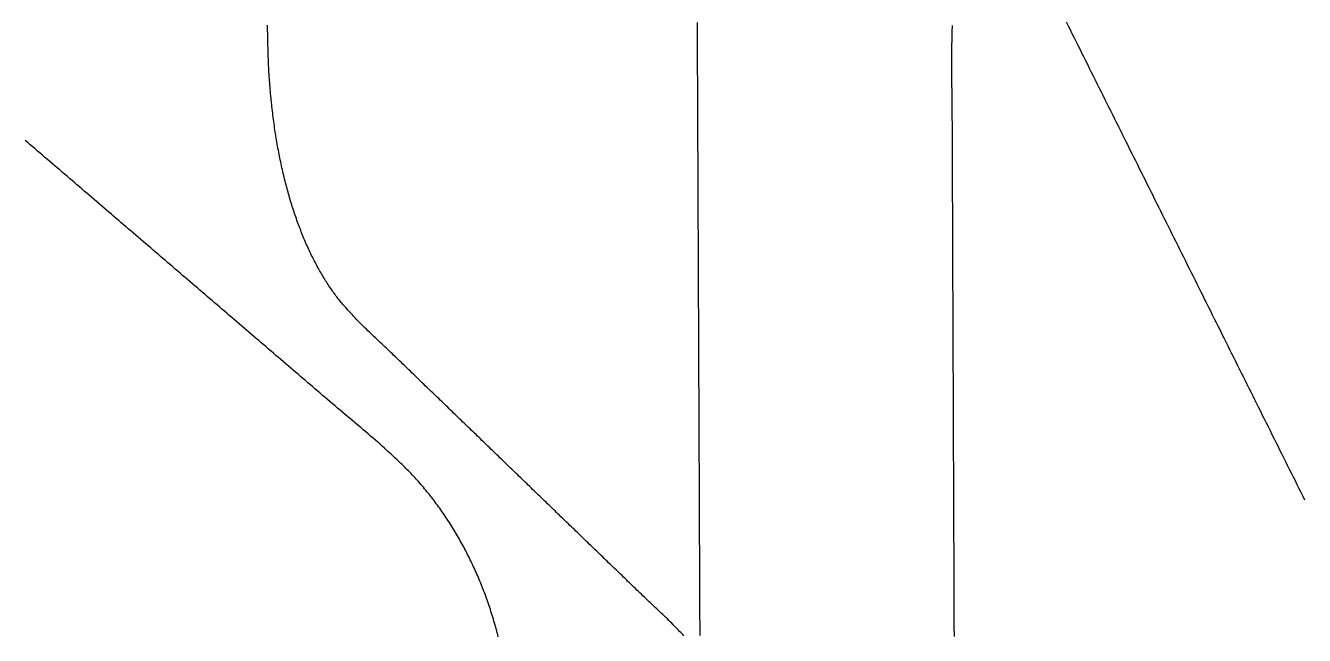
# Model space of a CAD drawing. Header units: millimetres. Extents: x -320 to 323, y -425 to 415.
# Drawn here: x -219.4 to -148.3, y -121.5 to -87.6 of the extents above; entities that cross this region are included whole.
import ezdxf

# ---------------------------------------------------------------- set-up
doc = ezdxf.new("R2010")
doc.units = ezdxf.units.MM
doc.layers.add('SKETCH', color=5, linetype='Continuous')

msp = doc.modelspace()

# ---------------------------------------------------------------- linework, layer by layer
at = {"layer": 'SKETCH', "flags": 128}
for points in [[(-181.895, -121.484), (-181.896, -121.294), (-181.896, -121.104), (-181.897, -120.913), (-181.898, -120.723), (-181.899, -120.533), (-181.9, -120.343), (-181.901, -120.152), (-181.901, -119.962), (-181.902, -119.772), (-181.903, -119.581), (-181.904, -119.391), (-181.905, -119.201), (-181.905, -119.011), (-181.906, -118.82), (-181.907, -118.63), (-181.908, -118.44), (-181.909, -118.249), (-181.909, -118.059), (-181.91, -117.869), (-181.911, -117.678), (-181.912, -117.488), (-181.913, -117.298), (-181.913, -117.108), (-181.914, -116.917), (-181.915, -116.727), (-181.916, -116.537), (-181.917, -116.346), (-181.918, -116.156), (-181.918, -115.966), (-181.919, -115.775), (-181.92, -115.585), (-181.921, -115.395), (-181.922, -115.204), (-181.922, -115.014), (-181.923, -114.824), (-181.924, -114.633), (-181.925, -114.443), (-181.926, -114.253), (-181.926, -114.062), (-181.927, -113.872), (-181.928, -113.682), (-181.929, -113.491), (-181.93, -113.301), (-181.93, -113.111), (-181.931, -112.92), (-181.932, -112.73), (-181.933, -112.54), (-181.934, -112.349), (-181.935, -112.159), (-181.935, -111.968), (-181.936, -111.778), (-181.937, -111.588), (-181.938, -111.397), (-181.939, -111.207), (-181.939, -111.017), (-181.94, -110.826), (-181.941, -110.636), (-181.942, -110.446), (-181.943, -110.255), (-181.943, -110.065), (-181.944, -109.874), (-181.945, -109.684), (-181.946, -109.494), (-181.947, -109.303), (-181.947, -109.113), (-181.948, -108.922), (-181.949, -108.732), (-181.95, -108.542), (-181.951, -108.351), (-181.952, -108.161), (-181.952, -107.971), (-181.953, -107.78), (-181.954, -107.59), (-181.955, -107.399), (-181.956, -107.209), (-181.956, -107.019), (-181.957, -106.828), (-181.958, -106.638), (-181.959, -106.447), (-181.96, -106.257), (-181.96, -106.066), (-181.961, -105.876), (-181.962, -105.686), (-181.963, -105.495), (-181.964, -105.305), (-181.964, -105.114), (-181.965, -104.924), (-181.966, -104.734), (-181.967, -104.543), (-181.968, -104.353), (-181.969, -104.162), (-181.969, -103.972), (-181.97, -103.781), (-181.971, -103.591), (-181.972, -103.401), (-181.973, -103.21), (-181.973, -103.02), (-181.974, -102.829), (-181.975, -102.639), (-181.976, -102.448), (-181.977, -102.258), (-181.977, -102.067), (-181.978, -101.877), (-181.979, -101.687), (-181.98, -101.496), (-181.981, -101.306), (-181.981, -101.115), (-181.982, -100.925), (-181.983, -100.734), (-181.984, -100.544), (-181.985, -100.353), (-181.986, -100.163), (-181.986, -99.972), (-181.987, -99.782), (-181.988, -99.592), (-181.989, -99.401), (-181.99, -99.211), (-181.99, -99.02), (-181.991, -98.83), (-181.992, -98.639), (-181.993, -98.449), (-181.994, -98.258), (-181.994, -98.068), (-181.995, -97.877), (-181.996, -97.687), (-181.997, -97.496), (-181.998, -97.306), (-181.998, -97.115), (-181.999, -96.925), (-182, -96.734), (-182.001, -96.544), (-182.002, -96.353), (-182.003, -96.163), (-182.003, -95.972), (-182.004, -95.782), (-182.005, -95.591), (-182.006, -95.401), (-182.007, -95.21), (-182.007, -95.02), (-182.008, -94.829), (-182.009, -94.639), (-182.01, -94.448), (-182.011, -94.258), (-182.011, -94.067), (-182.012, -93.877), (-182.013, -93.686), (-182.014, -93.496), (-182.015, -93.305), (-182.016, -93.115), (-182.016, -92.924), (-182.017, -92.734), (-182.018, -92.543), (-182.019, -92.352), (-182.02, -92.162), (-182.02, -91.971), (-182.021, -91.781), (-182.022, -91.59), (-182.023, -91.4), (-182.024, -91.209), (-182.024, -91.019), (-182.025, -90.828), (-182.026, -90.638), (-182.027, -90.447), (-182.028, -90.256), (-182.028, -90.066), (-182.029, -89.875), (-182.03, -89.685), (-182.031, -89.494), (-182.032, -89.304), (-182.033, -89.113), (-182.033, -88.923), (-182.034, -88.732), (-182.035, -88.541), (-182.036, -88.351), (-182.037, -88.16), (-182.037, -87.97), (-182.038, -87.779), (-182.039, -87.589), (-182.04, -87.398)], [(-161.545, -87.37), (-161.438, -87.585), (-161.332, -87.799), (-161.225, -88.013), (-161.118, -88.227), (-161.011, -88.441), (-160.904, -88.656), (-160.798, -88.87), (-160.691, -89.084), (-160.584, -89.298), (-160.477, -89.512), (-160.371, -89.727), (-160.264, -89.941), (-160.157, -90.155), (-160.05, -90.369), (-159.943, -90.583), (-159.837, -90.798), (-159.73, -91.012), (-159.623, -91.226), (-159.516, -91.44), (-159.41, -91.655), (-159.303, -91.869), (-159.196, -92.083), (-159.089, -92.297), (-158.982, -92.511), (-158.876, -92.726), (-158.769, -92.94), (-158.662, -93.154), (-158.555, -93.368), (-158.448, -93.582), (-158.341, -93.797), (-158.235, -94.011), (-158.128, -94.225), (-158.021, -94.439), (-157.914, -94.654), (-157.807, -94.868), (-157.7, -95.082), (-157.593, -95.296), (-157.487, -95.51), (-157.38, -95.725), (-157.273, -95.939), (-157.166, -96.153), (-157.059, -96.367), (-156.952, -96.581), (-156.845, -96.796), (-156.738, -97.01), (-156.631, -97.224), (-156.525, -97.438), (-156.418, -97.653), (-156.311, -97.867), (-156.204, -98.081), (-156.097, -98.295), (-155.99, -98.51), (-155.884, -98.724), (-155.777, -98.938), (-155.67, -99.152), (-155.563, -99.367), (-155.456, -99.581), (-155.349, -99.795), (-155.243, -100.01), (-155.136, -100.224), (-155.029, -100.438), (-154.922, -100.652), (-154.815, -100.867), (-154.708, -101.081), (-154.602, -101.295), (-154.495, -101.51), (-154.388, -101.724), (-154.281, -101.938), (-154.174, -102.153), (-154.068, -102.367), (-153.961, -102.581), (-153.854, -102.795), (-153.747, -103.01), (-153.64, -103.224), (-153.533, -103.438), (-153.426, -103.653), (-153.32, -103.867), (-153.213, -104.081), (-153.106, -104.296), (-152.999, -104.51), (-152.892, -104.724), (-152.785, -104.939), (-152.678, -105.153), (-152.571, -105.367), (-152.464, -105.582), (-152.357, -105.796), (-152.251, -106.01), (-152.144, -106.225), (-152.037, -106.439), (-151.93, -106.653), (-151.823, -106.868), (-151.716, -107.082), (-151.609, -107.297), (-151.502, -107.511), (-151.395, -107.725), (-151.288, -107.94), (-151.181, -108.154), (-151.074, -108.368), (-150.968, -108.583), (-150.861, -108.797), (-150.754, -109.011), (-150.647, -109.226), (-150.54, -109.44), (-150.433, -109.654), (-150.326, -109.869), (-150.219, -110.083), (-150.112, -110.297), (-150.005, -110.512), (-149.899, -110.726), (-149.792, -110.94), (-149.685, -111.155), (-149.578, -111.369), (-149.471, -111.583), (-149.364, -111.798), (-149.257, -112.012), (-149.15, -112.227), (-149.043, -112.441), (-148.937, -112.655), (-148.83, -112.87), (-148.723, -113.084), (-148.616, -113.298), (-148.509, -113.513), (-148.402, -113.727), (-148.295, -113.942)], [(-182.804, -121.488), (-182.859, -121.429), (-182.915, -121.369), (-182.972, -121.309), (-183.029, -121.248), (-183.087, -121.186), (-183.16, -121.109), (-183.235, -121.032), (-183.311, -120.954), (-183.389, -120.876), (-183.468, -120.797), (-183.548, -120.718), (-183.629, -120.639), (-183.712, -120.559), (-183.795, -120.479), (-183.879, -120.399), (-183.963, -120.318), (-184.048, -120.237), (-184.134, -120.157), (-184.22, -120.076), (-184.306, -119.995), (-184.392, -119.914), (-184.478, -119.833), (-184.565, -119.752), (-184.65, -119.671), (-184.736, -119.59), (-184.821, -119.51), (-184.906, -119.429), (-184.99, -119.349), (-185.073, -119.269), (-185.156, -119.189), (-185.238, -119.109), (-185.321, -119.029), (-185.404, -118.949), (-185.486, -118.87), (-185.569, -118.79), (-185.652, -118.71), (-185.735, -118.63), (-185.817, -118.55), (-185.9, -118.47), (-185.983, -118.39), (-186.066, -118.311), (-186.148, -118.231), (-186.231, -118.151), (-186.314, -118.071), (-186.397, -117.991), (-186.479, -117.911), (-186.562, -117.831), (-186.645, -117.752), (-186.728, -117.672), (-186.81, -117.592), (-186.893, -117.512), (-186.976, -117.432), (-187.059, -117.352), (-187.141, -117.272), (-187.224, -117.192), (-187.307, -117.112), (-187.39, -117.032), (-187.472, -116.953), (-187.555, -116.873), (-187.638, -116.793), (-187.721, -116.713), (-187.803, -116.633), (-187.886, -116.553), (-187.969, -116.473), (-188.052, -116.393), (-188.134, -116.313), (-188.217, -116.233), (-188.3, -116.153), (-188.383, -116.073), (-188.466, -115.993), (-188.548, -115.913), (-188.631, -115.833), (-188.714, -115.753), (-188.797, -115.673), (-188.88, -115.594), (-188.962, -115.514), (-189.045, -115.434), (-189.128, -115.354), (-189.211, -115.274), (-189.293, -115.194), (-189.376, -115.114), (-189.459, -115.034), (-189.542, -114.954), (-189.625, -114.874), (-189.707, -114.794), (-189.79, -114.714), (-189.873, -114.634), (-189.956, -114.554), (-190.039, -114.474), (-190.122, -114.394), (-190.204, -114.314), (-190.287, -114.234), (-190.37, -114.154), (-190.453, -114.074), (-190.536, -113.994), (-190.618, -113.914), (-190.701, -113.834), (-190.784, -113.754), (-190.867, -113.674), (-190.95, -113.594), (-191.033, -113.514), (-191.115, -113.434), (-191.198, -113.354), (-191.281, -113.274), (-191.364, -113.194), (-191.447, -113.114), (-191.529, -113.034), (-191.612, -112.954), (-191.695, -112.874), (-191.778, -112.794), (-191.861, -112.715), (-191.943, -112.635), (-192.026, -112.555), (-192.109, -112.475), (-192.192, -112.395), (-192.275, -112.315), (-192.357, -112.235), (-192.44, -112.155), (-192.523, -112.075), (-192.606, -111.995), (-192.689, -111.915), (-192.771, -111.835), (-192.854, -111.755), (-192.937, -111.675), (-193.02, -111.595), (-193.103, -111.515), (-193.186, -111.435), (-193.269, -111.355), (-193.351, -111.275), (-193.434, -111.195), (-193.517, -111.115), (-193.6, -111.034), (-193.683, -110.954), (-193.766, -110.874), (-193.849, -110.794), (-193.932, -110.714), (-194.014, -110.634), (-194.097, -110.554), (-194.18, -110.474), (-194.263, -110.394), (-194.346, -110.314), (-194.429, -110.234), (-194.512, -110.154), (-194.595, -110.074), (-194.678, -109.994), (-194.76, -109.914), (-194.843, -109.834), (-194.926, -109.754), (-195.009, -109.674), (-195.092, -109.594), (-195.175, -109.514), (-195.258, -109.433), (-195.341, -109.353), (-195.424, -109.273), (-195.507, -109.193), (-195.589, -109.113), (-195.672, -109.033), (-195.755, -108.953), (-195.838, -108.873), (-195.921, -108.793), (-196.004, -108.713), (-196.087, -108.633), (-196.17, -108.553), (-196.253, -108.473), (-196.336, -108.392), (-196.419, -108.312), (-196.502, -108.232), (-196.585, -108.152), (-196.667, -108.072), (-196.75, -107.992), (-196.833, -107.912), (-196.916, -107.832), (-196.999, -107.752), (-197.082, -107.672), (-197.165, -107.592), (-197.248, -107.512), (-197.331, -107.432), (-197.414, -107.351), (-197.497, -107.271), (-197.58, -107.191), (-197.663, -107.111), (-197.746, -107.031), (-197.829, -106.951), (-197.912, -106.871), (-197.994, -106.791), (-198.077, -106.711), (-198.16, -106.631), (-198.243, -106.551), (-198.326, -106.471), (-198.409, -106.391), (-198.492, -106.311), (-198.575, -106.23), (-198.658, -106.15), (-198.741, -106.07), (-198.824, -105.99), (-198.907, -105.91), (-198.99, -105.83), (-199.074, -105.75), (-199.158, -105.669), (-199.243, -105.588), (-199.328, -105.508), (-199.414, -105.427), (-199.5, -105.345), (-199.586, -105.264), (-199.673, -105.183), (-199.759, -105.102), (-199.846, -105.02), (-199.932, -104.939), (-200.018, -104.858), (-200.103, -104.777), (-200.188, -104.697), (-200.272, -104.616), (-200.356, -104.536), (-200.438, -104.456), (-200.52, -104.376), (-200.6, -104.297), (-200.68, -104.218), (-200.758, -104.139), (-200.834, -104.061), (-200.909, -103.983), (-200.982, -103.906), (-201.041, -103.844), (-201.099, -103.783), (-201.156, -103.722), (-201.212, -103.662), (-201.267, -103.603), (-201.322, -103.544), (-201.376, -103.486), (-201.429, -103.427), (-201.482, -103.369), (-201.534, -103.311), (-201.586, -103.254), (-201.637, -103.195), (-201.688, -103.137), (-201.739, -103.079), (-201.789, -103.02), (-201.838, -102.96), (-201.888, -102.901), (-201.937, -102.84), (-201.986, -102.778), (-202.035, -102.716), (-202.084, -102.653), (-202.133, -102.589), (-202.181, -102.523), (-202.23, -102.457), (-202.278, -102.389), (-202.327, -102.321), (-202.375, -102.252), (-202.422, -102.183), (-202.47, -102.113), (-202.517, -102.042), (-202.564, -101.971), (-202.611, -101.899), (-202.657, -101.827), (-202.703, -101.754), (-202.749, -101.681), (-202.794, -101.606), (-202.839, -101.532), (-202.884, -101.457), (-202.929, -101.381), (-202.973, -101.305), (-203.017, -101.228), (-203.061, -101.151), (-203.104, -101.073), (-203.148, -100.995), (-203.19, -100.916), (-203.233, -100.836), (-203.275, -100.757), (-203.317, -100.676), (-203.358, -100.595), (-203.4, -100.514), (-203.441, -100.432), (-203.481, -100.349), (-203.522, -100.266), (-203.562, -100.182), (-203.602, -100.098), (-203.641, -100.013), (-203.68, -99.928), (-203.719, -99.842), (-203.758, -99.755), (-203.796, -99.668), (-203.834, -99.581), (-203.872, -99.493), (-203.909, -99.404), (-203.946, -99.315), (-203.983, -99.226), (-204.019, -99.136), (-204.055, -99.046), (-204.091, -98.955), (-204.126, -98.863), (-204.161, -98.772), (-204.196, -98.679), (-204.23, -98.587), (-204.264, -98.493), (-204.298, -98.4), (-204.331, -98.305), (-204.364, -98.211), (-204.397, -98.115), (-204.429, -98.019), (-204.461, -97.923), (-204.493, -97.826), (-204.524, -97.729), (-204.555, -97.631), (-204.586, -97.533), (-204.617, -97.434), (-204.647, -97.335), (-204.676, -97.235), (-204.706, -97.135), (-204.735, -97.035), (-204.764, -96.934), (-204.792, -96.832), (-204.82, -96.73), (-204.848, -96.628), (-204.875, -96.526), (-204.902, -96.422), (-204.929, -96.319), (-204.955, -96.215), (-204.981, -96.111), (-205.007, -96.006), (-205.032, -95.901), (-205.057, -95.795), (-205.082, -95.689), (-205.106, -95.582), (-205.13, -95.475), (-205.154, -95.368), (-205.177, -95.26), (-205.2, -95.151), (-205.223, -95.042), (-205.245, -94.933), (-205.267, -94.824), (-205.289, -94.714), (-205.31, -94.603), (-205.331, -94.492), (-205.351, -94.381), (-205.371, -94.27), (-205.391, -94.158), (-205.411, -94.045), (-205.43, -93.933), (-205.449, -93.82), (-205.467, -93.707), (-205.485, -93.593), (-205.503, -93.479), (-205.52, -93.365), (-205.537, -93.25), (-205.554, -93.134), (-205.57, -93.019), (-205.586, -92.903), (-205.601, -92.786), (-205.617, -92.67), (-205.632, -92.552), (-205.646, -92.435), (-205.66, -92.317), (-205.674, -92.199), (-205.688, -92.08), (-205.701, -91.961), (-205.713, -91.842), (-205.726, -91.722), (-205.738, -91.602), (-205.749, -91.482), (-205.761, -91.361), (-205.772, -91.241), (-205.782, -91.119), (-205.792, -90.998), (-205.802, -90.876), (-205.812, -90.754), (-205.821, -90.633), (-205.829, -90.511), (-205.837, -90.391), (-205.845, -90.27), (-205.852, -90.15), (-205.858, -90.029), (-205.864, -89.909), (-205.87, -89.788), (-205.876, -89.667), (-205.881, -89.545), (-205.885, -89.423), (-205.89, -89.301), (-205.894, -89.177), (-205.898, -89.053), (-205.902, -88.928), (-205.905, -88.801), (-205.909, -88.674), (-205.912, -88.545), (-205.915, -88.414), (-205.919, -88.282), (-205.922, -88.148), (-205.925, -88.013), (-205.928, -87.875), (-205.931, -87.735), (-205.934, -87.56)], [(-167.762, -121.541), (-167.763, -121.344), (-167.764, -121.147), (-167.764, -120.95), (-167.765, -120.753), (-167.766, -120.556), (-167.767, -120.359), (-167.768, -120.163), (-167.768, -119.966), (-167.769, -119.769), (-167.77, -119.572), (-167.771, -119.375), (-167.771, -119.178), (-167.772, -118.981), (-167.773, -118.784), (-167.774, -118.587), (-167.774, -118.39), (-167.775, -118.193), (-167.776, -117.996), (-167.777, -117.799), (-167.778, -117.602), (-167.778, -117.405), (-167.779, -117.208), (-167.78, -117.011), (-167.781, -116.814), (-167.781, -116.617), (-167.782, -116.42), (-167.783, -116.223), (-167.784, -116.026), (-167.785, -115.829), (-167.785, -115.632), (-167.786, -115.435), (-167.787, -115.238), (-167.788, -115.041), (-167.788, -114.844), (-167.789, -114.647), (-167.79, -114.45), (-167.791, -114.253), (-167.791, -114.056), (-167.792, -113.859), (-167.793, -113.662), (-167.794, -113.465), (-167.795, -113.268), (-167.795, -113.071), (-167.796, -112.874), (-167.797, -112.677), (-167.798, -112.48), (-167.798, -112.283), (-167.799, -112.086), (-167.8, -111.889), (-167.801, -111.692), (-167.802, -111.495), (-167.802, -111.298), (-167.803, -111.101), (-167.804, -110.904), (-167.805, -110.707), (-167.805, -110.51), (-167.806, -110.314), (-167.807, -110.117), (-167.808, -109.92), (-167.808, -109.723), (-167.809, -109.526), (-167.81, -109.329), (-167.811, -109.132), (-167.812, -108.935), (-167.812, -108.738), (-167.813, -108.541), (-167.814, -108.344), (-167.815, -108.146), (-167.815, -107.949), (-167.816, -107.752), (-167.817, -107.555), (-167.818, -107.358), (-167.819, -107.161), (-167.819, -106.964), (-167.82, -106.767), (-167.821, -106.57), (-167.822, -106.373), (-167.822, -106.176), (-167.823, -105.979), (-167.824, -105.782), (-167.825, -105.585), (-167.825, -105.388), (-167.826, -105.191), (-167.827, -104.994), (-167.828, -104.796), (-167.829, -104.599), (-167.829, -104.402), (-167.83, -104.205), (-167.831, -104.008), (-167.832, -103.811), (-167.832, -103.614), (-167.833, -103.417), (-167.834, -103.22), (-167.835, -103.023), (-167.836, -102.826), (-167.836, -102.628), (-167.837, -102.431), (-167.838, -102.234), (-167.839, -102.037), (-167.839, -101.84), (-167.84, -101.643), (-167.841, -101.446), (-167.842, -101.249), (-167.842, -101.052), (-167.843, -100.854), (-167.844, -100.657), (-167.845, -100.46), (-167.846, -100.263), (-167.846, -100.066), (-167.847, -99.869), (-167.848, -99.672), (-167.849, -99.475), (-167.849, -99.277), (-167.85, -99.08), (-167.851, -98.883), (-167.852, -98.686), (-167.853, -98.489), (-167.853, -98.292), (-167.854, -98.095), (-167.855, -97.897), (-167.856, -97.7), (-167.856, -97.503), (-167.857, -97.306), (-167.858, -97.109), (-167.859, -96.912), (-167.859, -96.715), (-167.86, -96.517), (-167.861, -96.32), (-167.862, -96.123), (-167.863, -95.926), (-167.863, -95.729), (-167.864, -95.532), (-167.865, -95.334), (-167.866, -95.137), (-167.866, -94.94), (-167.867, -94.743), (-167.868, -94.546), (-167.869, -94.348), (-167.87, -94.151), (-167.87, -93.954), (-167.871, -93.757), (-167.872, -93.56), (-167.873, -93.363), (-167.873, -93.165), (-167.874, -92.967), (-167.876, -92.767), (-167.877, -92.565), (-167.879, -92.362), (-167.881, -92.158), (-167.884, -91.953), (-167.886, -91.748), (-167.888, -91.542), (-167.891, -91.336), (-167.893, -91.131), (-167.896, -90.926), (-167.898, -90.722), (-167.9, -90.519), (-167.901, -90.317), (-167.903, -90.117), (-167.903, -89.919), (-167.904, -89.723), (-167.904, -89.529), (-167.904, -89.338), (-167.903, -89.15), (-167.901, -88.965), (-167.899, -88.784), (-167.896, -88.607), (-167.892, -88.433), (-167.889, -88.303), (-167.886, -88.174), (-167.882, -88.048), (-167.879, -87.924), (-167.876, -87.802), (-167.872, -87.681), (-167.869, -87.562)], [(-193.109, -121.557), (-193.137, -121.446), (-193.165, -121.336), (-193.195, -121.226), (-193.224, -121.116), (-193.254, -121.006), (-193.285, -120.897), (-193.316, -120.788), (-193.348, -120.679), (-193.38, -120.571), (-193.413, -120.463), (-193.446, -120.355), (-193.479, -120.247), (-193.514, -120.14), (-193.548, -120.033), (-193.583, -119.926), (-193.619, -119.82), (-193.655, -119.714), (-193.691, -119.609), (-193.728, -119.503), (-193.766, -119.398), (-193.804, -119.294), (-193.842, -119.189), (-193.881, -119.085), (-193.921, -118.981), (-193.961, -118.878), (-194.001, -118.774), (-194.042, -118.671), (-194.084, -118.569), (-194.126, -118.466), (-194.168, -118.364), (-194.211, -118.262), (-194.254, -118.161), (-194.298, -118.06), (-194.342, -117.959), (-194.387, -117.859), (-194.432, -117.759), (-194.478, -117.659), (-194.524, -117.56), (-194.571, -117.461), (-194.618, -117.363), (-194.665, -117.265), (-194.713, -117.167), (-194.762, -117.07), (-194.811, -116.973), (-194.86, -116.876), (-194.91, -116.78), (-194.96, -116.684), (-195.011, -116.588), (-195.062, -116.493), (-195.114, -116.398), (-195.166, -116.303), (-195.219, -116.209), (-195.272, -116.115), (-195.326, -116.022), (-195.38, -115.929), (-195.434, -115.836), (-195.489, -115.744), (-195.544, -115.652), (-195.6, -115.56), (-195.656, -115.469), (-195.713, -115.378), (-195.77, -115.288), (-195.828, -115.198), (-195.886, -115.108), (-195.944, -115.019), (-196.003, -114.931), (-196.062, -114.842), (-196.122, -114.755), (-196.182, -114.667), (-196.243, -114.58), (-196.304, -114.493), (-196.365, -114.407), (-196.427, -114.321), (-196.49, -114.235), (-196.552, -114.15), (-196.616, -114.065), (-196.68, -113.981), (-196.744, -113.897), (-196.808, -113.813), (-196.873, -113.73), (-196.939, -113.648), (-197.005, -113.565), (-197.071, -113.483), (-197.137, -113.402), (-197.204, -113.321), (-197.272, -113.241), (-197.34, -113.161), (-197.408, -113.081), (-197.477, -113.002), (-197.546, -112.923), (-197.615, -112.846), (-197.684, -112.77), (-197.752, -112.694), (-197.821, -112.62), (-197.89, -112.547), (-197.959, -112.475), (-198.028, -112.403), (-198.098, -112.332), (-198.168, -112.262), (-198.239, -112.192), (-198.31, -112.122), (-198.382, -112.052), (-198.454, -111.981), (-198.527, -111.911), (-198.602, -111.841), (-198.677, -111.77), (-198.753, -111.698), (-198.831, -111.626), (-198.909, -111.553), (-198.989, -111.479), (-199.07, -111.404), (-199.153, -111.327), (-199.238, -111.25), (-199.324, -111.171), (-199.44, -111.064), (-199.559, -110.956), (-199.682, -110.847), (-199.808, -110.736), (-199.936, -110.623), (-200.067, -110.509), (-200.201, -110.393), (-200.336, -110.277), (-200.473, -110.16), (-200.612, -110.041), (-200.753, -109.922), (-200.894, -109.803), (-201.036, -109.682), (-201.179, -109.562), (-201.323, -109.441), (-201.467, -109.32), (-201.61, -109.199), (-201.754, -109.079), (-201.897, -108.958), (-202.039, -108.838), (-202.181, -108.718), (-202.321, -108.599), (-202.46, -108.481), (-202.597, -108.364), (-202.734, -108.247), (-202.87, -108.13), (-203.007, -108.013), (-203.143, -107.896), (-203.28, -107.779), (-203.416, -107.662), (-203.552, -107.545), (-203.689, -107.428), (-203.825, -107.311), (-203.962, -107.194), (-204.098, -107.077), (-204.235, -106.96), (-204.371, -106.843), (-204.508, -106.726), (-204.644, -106.609), (-204.781, -106.492), (-204.917, -106.375), (-205.054, -106.258), (-205.19, -106.141), (-205.327, -106.024), (-205.463, -105.907), (-205.6, -105.79), (-205.736, -105.673), (-205.873, -105.556), (-206.009, -105.439), (-206.146, -105.322), (-206.282, -105.205), (-206.419, -105.088), (-206.556, -104.971), (-206.692, -104.854), (-206.829, -104.737), (-206.965, -104.62), (-207.102, -104.502), (-207.238, -104.385), (-207.375, -104.268), (-207.511, -104.151), (-207.648, -104.034), (-207.784, -103.917), (-207.921, -103.8), (-208.057, -103.683), (-208.194, -103.566), (-208.33, -103.449), (-208.467, -103.331), (-208.603, -103.214), (-208.74, -103.097), (-208.876, -102.98), (-209.013, -102.863), (-209.15, -102.746), (-209.286, -102.629), (-209.423, -102.512), (-209.559, -102.395), (-209.696, -102.278), (-209.832, -102.161), (-209.969, -102.044), (-210.105, -101.926), (-210.242, -101.809), (-210.378, -101.692), (-210.515, -101.575), (-210.652, -101.458), (-210.788, -101.341), (-210.925, -101.224), (-211.061, -101.107), (-211.198, -100.99), (-211.334, -100.873), (-211.471, -100.756), (-211.607, -100.639), (-211.744, -100.522), (-211.881, -100.404), (-212.017, -100.287), (-212.154, -100.17), (-212.29, -100.053), (-212.427, -99.936), (-212.563, -99.819), (-212.7, -99.702), (-212.837, -99.585), (-212.973, -99.468), (-213.11, -99.351), (-213.246, -99.233), (-213.383, -99.116), (-213.519, -98.999), (-213.656, -98.882), (-213.793, -98.765), (-213.929, -98.648), (-214.066, -98.531), (-214.202, -98.414), (-214.339, -98.297), (-214.476, -98.179), (-214.612, -98.062), (-214.749, -97.945), (-214.886, -97.828), (-215.022, -97.711), (-215.159, -97.594), (-215.295, -97.477), (-215.432, -97.36), (-215.569, -97.242), (-215.705, -97.125), (-215.842, -97.008), (-215.979, -96.891), (-216.115, -96.774), (-216.252, -96.656), (-216.388, -96.539), (-216.525, -96.422), (-216.662, -96.305), (-216.798, -96.188), (-216.935, -96.07), (-217.072, -95.953), (-217.208, -95.836), (-217.345, -95.719), (-217.482, -95.601), (-217.618, -95.484), (-217.755, -95.367), (-217.892, -95.25), (-218.029, -95.133), (-218.165, -95.015), (-218.302, -94.898), (-218.439, -94.781), (-218.575, -94.664), (-218.712, -94.546), (-218.849, -94.429), (-218.985, -94.312), (-219.122, -94.195), (-219.259, -94.078), (-219.396, -93.96)]]:
    msp.add_lwpolyline(points, dxfattribs=at)

doc.saveas('drawing.dxf')
